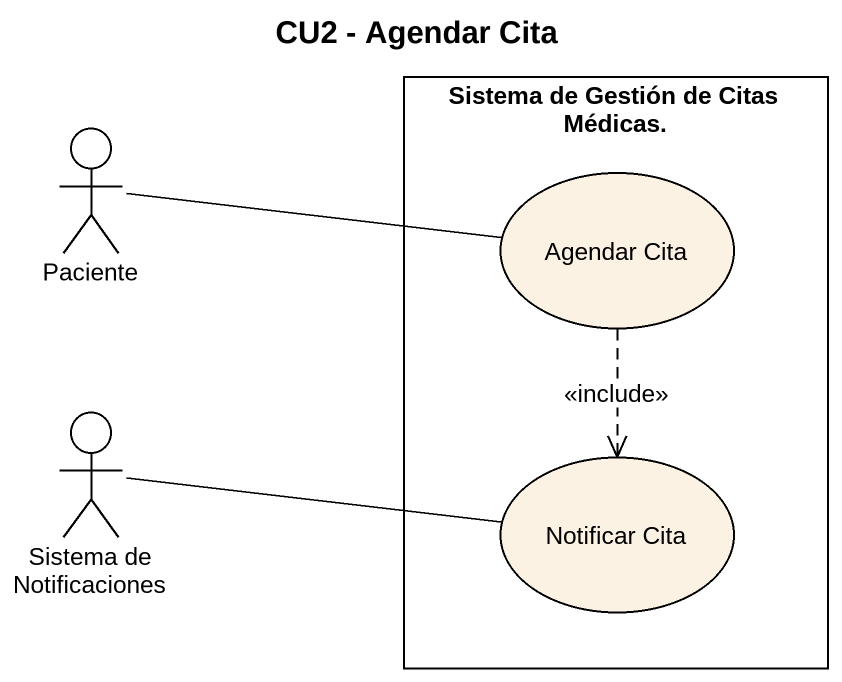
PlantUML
@startuml
title CU2 - Agendar Cita
rectangle "Sistema de Gestión de Citas Médicas." as Sistema_de_Gestión_de_Citas {
  usecase "Agendar Cita" as Agendar_Cita
  usecase "Notificar Cita" as Notificar_Cita
}
actor Paciente
actor "Sistema de Notificaciones" as Sistema_de_Notificaciones
Paciente -right- Agendar_Cita
Agendar_Cita ..> Notificar_Cita : <<include>>
Sistema_de_Notificaciones -right- Notificar_Cita
@enduml
